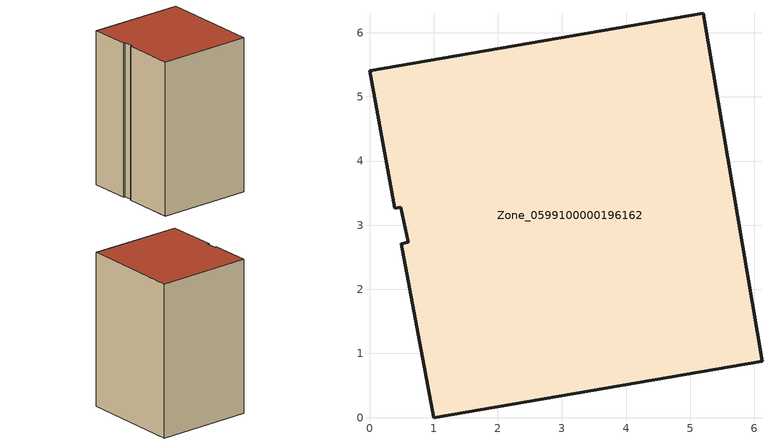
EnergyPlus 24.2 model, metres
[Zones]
Zone_0599100000196162
 floor ground (C_G): 0,5.41 5.2,6.3 6.12,0.88 1,0 0.5,2.71 0.6,2.73 0.48,3.28 0.4,3.27 z0
 wall outside (C_F): 5.2,6.3 0,5.41 0.4,3.27 0.48,3.28 0.6,2.73 0.5,2.71 1,0 6.12,0.88 5.2,6.3 z0:8.51
 roof outside (C_R): 0.5,2.71 1,0 6.12,0.88 5.2,6.3 0,5.41 0.4,3.27 0.48,3.28 0.6,2.73 z8.51
[BUILDING]
Pand.0599100000196162: North Axis=0; Terrain=City; Loads Convergence Tolerance Value=0.04; Temperature Convergence Tolerance Value=0.4; Solar Distribution=FullExterior; Maximum Number of Warmup Days=25; Minimum Number of Warmup Days=1
[Site:Location]
Rotterdam.The.Hague.AP_ZH_NLD Design_Conditions: Latitude=51.96; Longitude=4.45; Time Zone=1; Elevation=-4.5
[SITE:GROUNDTEMPERATURE:BUILDINGSURFACE]
18, 18, 18, 18, 18, 18, 18, 18, 18, 18, 18, 18
[MATERIAL] Thermal Absorptance=0.9; Solar Absorptance=0.7; Visible Absorptance=0.7
Name | Roughness | Thickness | Conductivity | Density | Specific Heat
G.TC.1946 | MediumSmooth | 0.15 | 1 | 540 | 1210
F.TC.1946 | Rough | 0.3 | 0.857143 | 1920 | 840
R.TC.1946 | MediumRough | 0.2 | 0.909091 | 1500 | 1000
[CONSTRUCTION]
C_G: G.TC.1946
C_F: F.TC.1946
C_R: R.TC.1946
[ZONE]
Zone_0599100000196162: Type=1; Multiplier=1; Ceiling Height=Autocalculate; Volume=Autocalculate; Floor Area=autocalculate; Part of Total Floor Area=Yes
[ZONEINFILTRATION:DESIGNFLOWRATE]
Infil_Zone_0599100000196162: Zone or ZoneList or Space or SpaceList=Zone_0599100000196162; Schedule=AlwaysOn; Design Flow Rate Calculation Method=Flow/Area; Flow Rate per Floor Area=0.003; Constant Term Coefficient=1; Temperature Term Coefficient=0; Velocity Term Coefficient=0; Velocity Squared Term Coefficient=0
[HVACTEMPLATE:ZONE:IDEALLOADSAIRSYSTEM]
Zone_0599100000196162: Maximum Heating Supply Air Temperature=50; Minimum Cooling Supply Air Temperature=13; Maximum Heating Supply Air Humidity Ratio=0.0156; Minimum Cooling Supply Air Humidity Ratio=0.0077; Heating Limit=NoLimit; Cooling Limit=NoLimit; Dehumidification Control Type=ConstantSensibleHeatRatio; Cooling Sensible Heat Ratio=0.7; Dehumidification Setpoint=60; Humidification Control Type=None; Humidification Setpoint=30; Outdoor Air Method=None; Outdoor Air Flow Rate per Person=0.00944; Outdoor Air Flow Rate per Zone Floor Area=0; Outdoor Air Flow Rate per Zone=0; Demand Controlled Ventilation Type=None; Outdoor Air Economizer Type=NoEconomizer; Heat Recovery Type=None; Sensible Heat Recovery Effectiveness=0.7; Latent Heat Recovery Effectiveness=0.65
[ZONECONTROL:THERMOSTAT]
ThermostatControl_Zone_0599100000196162: Zone or ZoneList=Zone_0599100000196162; Control Type Schedule=DualSetpointControlType; Control 1=Thermostat_Zone_0599100000196162; Temperature Difference Between Cutout And Setpoint=0
[THERMOSTATSETPOINT:DUALSETPOINT]
Thermostat_Zone_0599100000196162: Heating Setpoint Temperature Schedule=HeatingSetpoint_Zone_0599100000196162; Cooling Setpoint Temperature Schedule=CoolingSetpoint_Zone_0599100000196162
[SCHEDULE:COMPACT]
HeatingSetpoint_Zone_0599100000196162: Through: 12/31, For: AllDays, Until: 24:00, 21
CoolingSetpoint_Zone_0599100000196162: Through: 12/31, For: AllDays, Until: 24:00, 24
DualSetpointControlType: Through: 12/31, For: AllDays, Until: 24:00, 4
AlwaysOn: Through: 12/31, For: AllDays, Until: 24:00, 1
